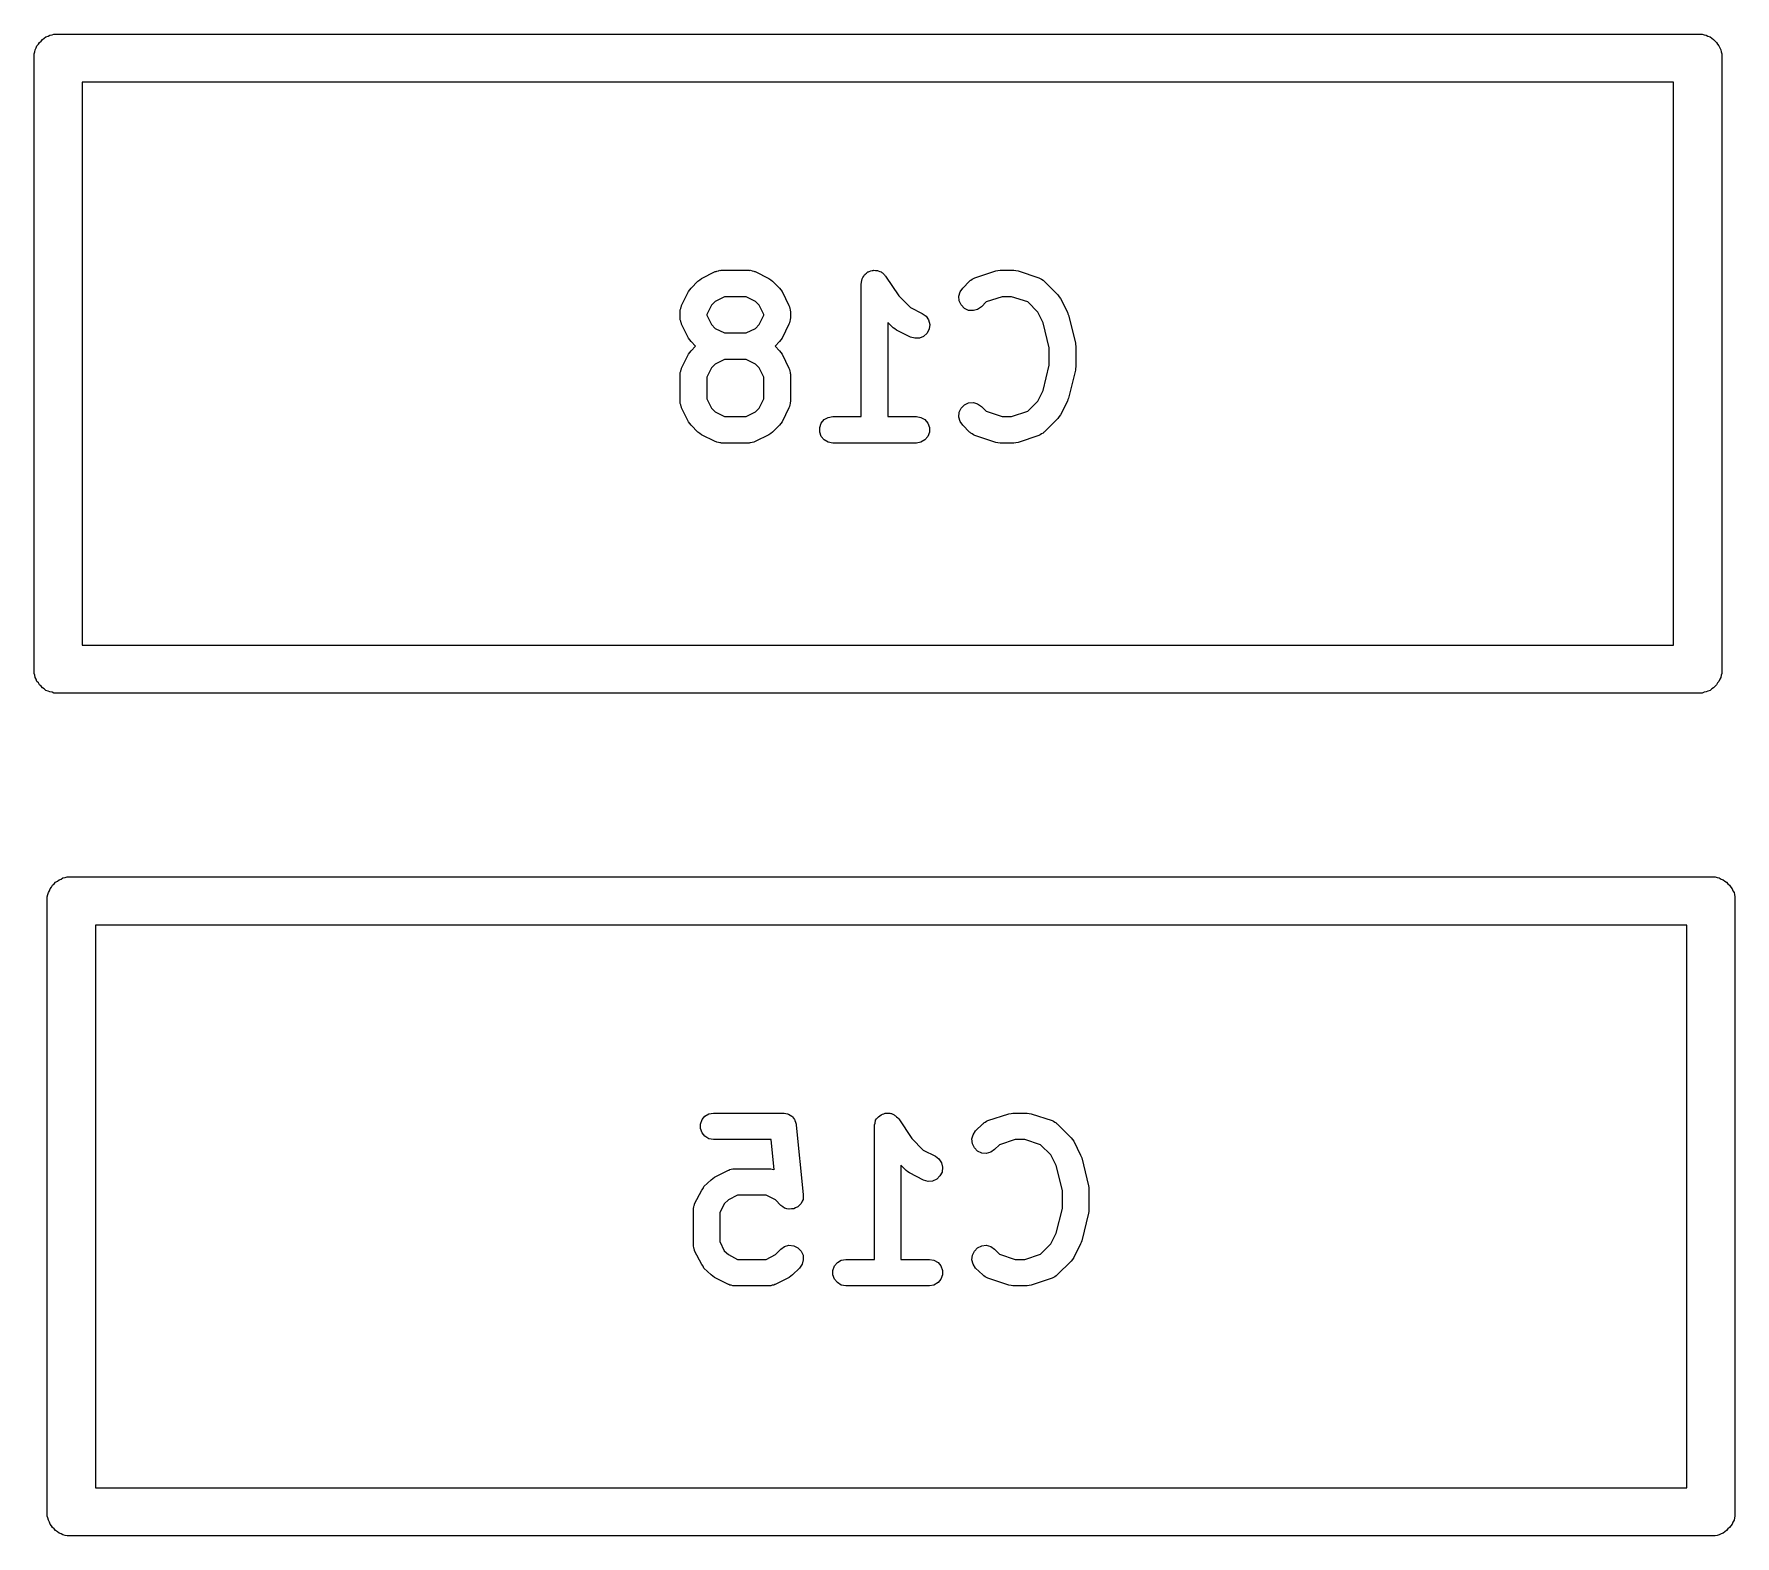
# Model space of a CAD drawing. Extents: x 86 to 122.3, y -103.9 to -55.1.
# Drawn here: x 110.37 to 115.66, y -103.89 to -99.22 of the extents above; entities that cross this region are included whole.
import ezdxf

# ---------------------------------------------------------------- set-up
doc = ezdxf.new("R2010")
doc.units = 0
doc.header["$MEASUREMENT"] = 0
doc.layers.add('BLACK', color=7, linetype='CONTINUOUS')

msp = doc.modelspace()

# ---------------------------------------------------------------- linework, layer by layer
at = {"layer": 'BLACK', "linetype": 'CONTINUOUS'}
for p, q in [((110.376, -99.2618), (110.378, -99.2556)), ((110.378, -99.2556), (110.383, -99.2505)), ((110.383, -99.2505), (110.386, -99.2447)), ((110.386, -99.2447), (110.391, -99.2404)), ((110.391, -99.2404), (110.395, -99.2353)), ((110.395, -99.2353), (110.401, -99.232)), ((110.401, -99.232), (110.406, -99.2277)), ((110.406, -99.2277), (110.413, -99.2254)), ((110.413, -99.2254), (110.418, -99.2221)), ((110.418, -99.2221), (110.425, -99.2209)), ((110.425, -99.2209), (110.431, -99.2186)), ((110.431, -99.2186), (110.438, -99.2186)), ((110.438, -99.2186), (110.438, -99.2186)), ((110.438, -99.2186), (115.551, -99.2186)), ((115.551, -99.2186), (115.558, -99.2186)), ((115.551, -99.2186), (115.551, -99.2186)), ((115.558, -99.2186), (115.564, -99.2209)), ((115.564, -99.2209), (115.57, -99.2221)), ((115.57, -99.2221), (115.576, -99.2254)), ((115.576, -99.2254), (115.583, -99.2277)), ((115.583, -99.2277), (115.588, -99.232)), ((115.588, -99.232), (115.593, -99.2353)), ((115.593, -99.2353), (115.598, -99.2404)), ((115.598, -99.2404), (115.603, -99.2447)), ((115.603, -99.2447), (115.606, -99.2505)), ((115.606, -99.2505), (115.61, -99.2556)), ((115.61, -99.2556), (115.613, -99.2618)), ((110.369, -99.2804), (110.372, -99.2741)), ((110.369, -99.2871), (110.369, -99.2804)), ((110.369, -101.2), (110.369, -99.2871)), ((110.372, -99.2741), (110.373, -99.2676)), ((110.373, -99.2676), (110.376, -99.2618)), ((115.613, -99.2618), (115.616, -99.2676)), ((115.616, -99.2676), (115.617, -99.2742)), ((115.617, -99.2742), (115.619, -99.2804)), ((115.619, -99.2804), (115.619, -99.2871)), ((115.619, -99.2871), (115.619, -99.2871)), ((115.619, -99.2871), (115.619, -101.2)), ((110.519, -99.3686), (110.519, -101.119)), ((115.469, -99.3686), (110.519, -99.3686)), ((115.469, -101.119), (115.469, -99.3686)), ((112.413, -100.009), (112.434, -99.987)), ((112.434, -99.987), (112.44, -99.9832)), ((112.44, -99.9832), (112.445, -99.9792)), ((112.445, -99.9792), (112.488, -99.9576)), ((112.488, -99.9576), (112.491, -99.9569)), ((112.491, -99.9569), (112.493, -99.9557)), ((112.493, -99.9557), (112.498, -99.9549)), ((112.498, -99.9549), (112.502, -99.9535)), ((112.502, -99.9535), (112.505, -99.9536)), ((112.505, -99.9536), (112.507, -99.9532)), ((112.507, -99.9532), (112.594, -99.9532)), ((112.594, -99.9532), (112.596, -99.9536)), ((112.596, -99.9536), (112.598, -99.9535)), ((112.598, -99.9535), (112.603, -99.9549)), ((112.603, -99.9549), (112.608, -99.9557)), ((112.608, -99.9557), (112.61, -99.9569)), ((112.61, -99.9569), (112.612, -99.9576)), ((112.612, -99.9576), (112.655, -99.9792)), ((112.655, -99.9792), (112.661, -99.9832)), ((112.661, -99.9832), (112.666, -99.987)), ((112.666, -99.987), (112.688, -100.009)), ((112.942, -99.9945), (112.943, -99.9922)), ((112.942, -100.408), (112.942, -99.9945)), ((112.943, -99.9899), (112.944, -99.9852)), ((112.943, -99.9922), (112.943, -99.9899)), ((112.944, -99.9852), (112.945, -99.9804)), ((112.945, -99.9804), (112.946, -99.9784)), ((112.946, -99.9784), (112.947, -99.9762)), ((112.947, -99.9762), (112.95, -99.9722)), ((112.95, -99.9722), (112.952, -99.968)), ((112.952, -99.968), (112.954, -99.9665)), ((112.954, -99.9665), (112.955, -99.9646)), ((112.955, -99.9646), (112.959, -99.9619)), ((112.959, -99.9619), (112.963, -99.9587)), ((112.963, -99.9587), (112.965, -99.958)), ((112.965, -99.958), (112.967, -99.9567)), ((112.967, -99.9567), (112.972, -99.9555)), ((112.972, -99.9555), (112.976, -99.9538)), ((112.976, -99.9538), (112.979, -99.9538)), ((112.979, -99.9538), (112.981, -99.9533)), ((112.981, -99.9533), (112.986, -99.9538)), ((112.986, -99.9538), (112.991, -99.9538)), ((112.991, -99.9538), (112.993, -99.9546)), ((112.993, -99.9546), (112.995, -99.9549)), ((112.995, -99.9549), (113, -99.9571)), ((113, -99.9571), (113.004, -99.9587)), ((113.004, -99.9587), (113.006, -99.9602)), ((113.006, -99.9602), (113.008, -99.9612)), ((113.008, -99.9612), (113.011, -99.9648)), ((113.011, -99.9648), (113.015, -99.968)), ((113.015, -99.968), (113.016, -99.9699)), ((113.016, -99.9699), (113.018, -99.9716)), ((113.018, -99.9716), (113.059, -100.033)), ((113.258, -100.009), (113.279, -99.987)), ((113.279, -99.987), (113.281, -99.9856)), ((113.281, -99.9856), (113.283, -99.9838)), ((113.283, -99.9838), (113.287, -99.9815)), ((113.287, -99.9815), (113.291, -99.9788)), ((113.291, -99.9788), (113.293, -99.9781)), ((113.293, -99.9781), (113.296, -99.977)), ((113.296, -99.977), (113.361, -99.9553)), ((113.361, -99.9553), (113.367, -99.9544)), ((113.367, -99.9544), (113.374, -99.9532)), ((113.374, -99.9532), (113.417, -99.9532)), ((113.417, -99.9532), (113.423, -99.9544)), ((113.423, -99.9544), (113.43, -99.9553)), ((113.43, -99.9553), (113.495, -99.977)), ((113.495, -99.977), (113.497, -99.9781)), ((113.497, -99.9781), (113.499, -99.9788)), ((113.499, -99.9788), (113.503, -99.9815)), ((113.503, -99.9815), (113.508, -99.9838)), ((113.508, -99.9838), (113.509, -99.9856)), ((113.509, -99.9856), (113.511, -99.987)), ((113.511, -99.987), (113.554, -100.03)), ((112.383, -100.063), (112.405, -100.019)), ((112.405, -100.019), (112.409, -100.014)), ((112.409, -100.014), (112.413, -100.009)), ((112.488, -100.05), (112.476, -100.062)), ((112.517, -100.036), (112.488, -100.05)), ((112.584, -100.036), (112.517, -100.036)), ((112.613, -100.05), (112.584, -100.036)), ((112.625, -100.062), (112.613, -100.05)), ((112.688, -100.009), (112.692, -100.014)), ((112.692, -100.014), (112.696, -100.019)), ((112.696, -100.019), (112.717, -100.063)), ((113.059, -100.033), (113.095, -100.069)), ((113.246, -100.034), (113.25, -100.02)), ((113.247, -100.048), (113.246, -100.034)), ((113.253, -100.061), (113.247, -100.048)), ((113.25, -100.02), (113.258, -100.009)), ((113.331, -100.052), (113.316, -100.067)), ((113.38, -100.036), (113.331, -100.052)), ((113.41, -100.036), (113.38, -100.036)), ((113.46, -100.052), (113.41, -100.036)), ((113.491, -100.084), (113.46, -100.052)), ((113.554, -100.03), (113.558, -100.036)), ((113.558, -100.036), (113.562, -100.041)), ((113.562, -100.041), (113.584, -100.084)), ((112.379, -100.076), (112.381, -100.072)), ((112.379, -100.079), (112.379, -100.076)), ((112.379, -100.081), (112.379, -100.079)), ((112.379, -100.103), (112.379, -100.081)), ((112.379, -100.105), (112.379, -100.103)), ((112.379, -100.108), (112.379, -100.105)), ((112.381, -100.072), (112.382, -100.067)), ((112.382, -100.067), (112.383, -100.065)), ((112.383, -100.065), (112.383, -100.063)), ((112.476, -100.062), (112.462, -100.091)), ((112.462, -100.091), (112.462, -100.093)), ((112.462, -100.093), (112.476, -100.122)), ((112.639, -100.091), (112.625, -100.062)), ((112.625, -100.122), (112.639, -100.093)), ((112.639, -100.093), (112.639, -100.091)), ((112.717, -100.063), (112.718, -100.065)), ((112.718, -100.065), (112.719, -100.067)), ((112.719, -100.067), (112.72, -100.072)), ((112.72, -100.072), (112.721, -100.076)), ((112.721, -100.076), (112.721, -100.079)), ((112.721, -100.079), (112.722, -100.081)), ((112.722, -100.103), (112.721, -100.105)), ((112.721, -100.105), (112.721, -100.108)), ((112.722, -100.081), (112.722, -100.103)), ((113.095, -100.069), (113.132, -100.088)), ((113.132, -100.088), (113.144, -100.096)), ((113.144, -100.096), (113.151, -100.108)), ((113.263, -100.072), (113.253, -100.061)), ((113.276, -100.078), (113.263, -100.072)), ((113.291, -100.079), (113.276, -100.078)), ((113.304, -100.075), (113.291, -100.079)), ((113.316, -100.067), (113.304, -100.075)), ((113.508, -100.117), (113.491, -100.084)), ((113.584, -100.084), (113.585, -100.089)), ((113.585, -100.089), (113.587, -100.093)), ((113.587, -100.093), (113.609, -100.179)), ((112.381, -100.112), (112.379, -100.108)), ((112.382, -100.117), (112.381, -100.112)), ((112.383, -100.119), (112.382, -100.117)), ((112.383, -100.121), (112.383, -100.119)), ((112.405, -100.165), (112.383, -100.121)), ((112.476, -100.122), (112.488, -100.134)), ((112.488, -100.134), (112.517, -100.148)), ((112.517, -100.148), (112.584, -100.148)), ((112.584, -100.148), (112.613, -100.134)), ((112.613, -100.134), (112.625, -100.122)), ((112.717, -100.121), (112.696, -100.165)), ((112.718, -100.119), (112.717, -100.121)), ((112.719, -100.117), (112.718, -100.119)), ((112.72, -100.112), (112.719, -100.117)), ((112.721, -100.108), (112.72, -100.112)), ((113.041, -100.132), (113.025, -100.116)), ((113.025, -100.116), (113.025, -100.408)), ((113.047, -100.136), (113.041, -100.132)), ((113.052, -100.14), (113.047, -100.136)), ((113.095, -100.161), (113.052, -100.14)), ((113.147, -100.149), (113.136, -100.159)), ((113.153, -100.136), (113.147, -100.149)), ((113.151, -100.108), (113.155, -100.122)), ((113.155, -100.122), (113.153, -100.136)), ((113.527, -100.195), (113.508, -100.117)), ((112.409, -100.17), (112.405, -100.165)), ((112.405, -100.214), (112.409, -100.209)), ((112.413, -100.175), (112.409, -100.17)), ((112.409, -100.209), (112.413, -100.204)), ((112.427, -100.189), (112.413, -100.175)), ((112.413, -100.204), (112.427, -100.189)), ((112.688, -100.175), (112.674, -100.189)), ((112.674, -100.189), (112.688, -100.204)), ((112.692, -100.17), (112.688, -100.175)), ((112.688, -100.204), (112.692, -100.209)), ((112.696, -100.165), (112.692, -100.17)), ((112.692, -100.209), (112.696, -100.214)), ((113.109, -100.165), (113.095, -100.161)), ((113.123, -100.165), (113.109, -100.165)), ((113.136, -100.159), (113.123, -100.165)), ((113.527, -100.249), (113.527, -100.195)), ((113.609, -100.179), (113.609, -100.184)), ((113.609, -100.184), (113.61, -100.189)), ((113.61, -100.189), (113.61, -100.254)), ((112.381, -100.267), (112.382, -100.262)), ((112.382, -100.262), (112.383, -100.26)), ((112.383, -100.258), (112.405, -100.214)), ((112.383, -100.26), (112.383, -100.258)), ((112.476, -100.257), (112.462, -100.286)), ((112.488, -100.245), (112.476, -100.257)), ((112.517, -100.231), (112.488, -100.245)), ((112.584, -100.231), (112.517, -100.231)), ((112.613, -100.245), (112.584, -100.231)), ((112.625, -100.257), (112.613, -100.245)), ((112.639, -100.286), (112.625, -100.257)), ((112.696, -100.214), (112.717, -100.258)), ((112.717, -100.258), (112.718, -100.26)), ((112.718, -100.26), (112.719, -100.262)), ((112.719, -100.262), (112.72, -100.267)), ((113.508, -100.327), (113.527, -100.249)), ((113.609, -100.264), (113.587, -100.351)), ((113.61, -100.254), (113.609, -100.259)), ((113.609, -100.259), (113.609, -100.264)), ((112.379, -100.271), (112.381, -100.267)), ((112.379, -100.274), (112.379, -100.271)), ((112.379, -100.276), (112.379, -100.274)), ((112.379, -100.363), (112.379, -100.276)), ((112.462, -100.286), (112.462, -100.353)), ((112.639, -100.353), (112.639, -100.286)), ((112.72, -100.267), (112.721, -100.271)), ((112.721, -100.271), (112.721, -100.274)), ((112.721, -100.274), (112.722, -100.276)), ((112.722, -100.276), (112.722, -100.363)), ((112.379, -100.365), (112.379, -100.363)), ((112.379, -100.368), (112.379, -100.365)), ((112.381, -100.372), (112.379, -100.368)), ((112.462, -100.353), (112.476, -100.382)), ((112.625, -100.382), (112.639, -100.353)), ((112.721, -100.368), (112.72, -100.372)), ((112.722, -100.363), (112.721, -100.365)), ((112.721, -100.365), (112.721, -100.368)), ((113.263, -100.372), (113.276, -100.366)), ((113.276, -100.366), (113.291, -100.365)), ((113.291, -100.365), (113.304, -100.369)), ((113.304, -100.369), (113.316, -100.377)), ((113.46, -100.392), (113.491, -100.36)), ((113.491, -100.36), (113.508, -100.327)), ((113.584, -100.36), (113.562, -100.403)), ((113.585, -100.355), (113.584, -100.36)), ((113.587, -100.351), (113.585, -100.355)), ((112.382, -100.377), (112.381, -100.372)), ((112.383, -100.379), (112.382, -100.377)), ((112.383, -100.381), (112.383, -100.379)), ((112.405, -100.425), (112.383, -100.381)), ((112.476, -100.382), (112.488, -100.394)), ((112.488, -100.394), (112.517, -100.408)), ((112.517, -100.408), (112.584, -100.408)), ((112.584, -100.408), (112.613, -100.394)), ((112.613, -100.394), (112.625, -100.382)), ((112.717, -100.381), (112.696, -100.425)), ((112.718, -100.379), (112.717, -100.381)), ((112.719, -100.377), (112.718, -100.379)), ((112.72, -100.372), (112.719, -100.377)), ((112.818, -100.429), (112.827, -100.418)), ((112.827, -100.418), (112.839, -100.411)), ((112.839, -100.411), (112.854, -100.408)), ((112.854, -100.408), (112.942, -100.408)), ((113.025, -100.408), (113.114, -100.408)), ((113.114, -100.408), (113.128, -100.411)), ((113.128, -100.411), (113.14, -100.418)), ((113.14, -100.418), (113.149, -100.429)), ((113.246, -100.41), (113.247, -100.395)), ((113.25, -100.424), (113.246, -100.41)), ((113.247, -100.395), (113.253, -100.382)), ((113.253, -100.382), (113.263, -100.372)), ((113.316, -100.377), (113.331, -100.392)), ((113.331, -100.392), (113.38, -100.408)), ((113.38, -100.408), (113.41, -100.408)), ((113.41, -100.408), (113.46, -100.392)), ((113.554, -100.414), (113.511, -100.457)), ((113.558, -100.408), (113.554, -100.414)), ((113.562, -100.403), (113.558, -100.408)), ((112.409, -100.43), (112.405, -100.425)), ((112.413, -100.435), (112.409, -100.43)), ((112.434, -100.457), (112.413, -100.435)), ((112.44, -100.461), (112.434, -100.457)), ((112.445, -100.465), (112.44, -100.461)), ((112.488, -100.486), (112.445, -100.465)), ((112.655, -100.465), (112.612, -100.486)), ((112.661, -100.461), (112.655, -100.465)), ((112.666, -100.457), (112.661, -100.461)), ((112.688, -100.435), (112.666, -100.457)), ((112.692, -100.43), (112.688, -100.435)), ((112.696, -100.425), (112.692, -100.43)), ((112.813, -100.442), (112.818, -100.429)), ((112.813, -100.457), (112.813, -100.442)), ((112.818, -100.47), (112.813, -100.457)), ((112.827, -100.481), (112.818, -100.47)), ((113.149, -100.47), (113.14, -100.481)), ((113.149, -100.429), (113.154, -100.442)), ((113.154, -100.457), (113.149, -100.47)), ((113.154, -100.442), (113.154, -100.457)), ((113.258, -100.435), (113.25, -100.424)), ((113.279, -100.457), (113.258, -100.435)), ((113.281, -100.458), (113.279, -100.457)), ((113.283, -100.46), (113.281, -100.458)), ((113.287, -100.462), (113.283, -100.46)), ((113.291, -100.465), (113.287, -100.462)), ((113.293, -100.466), (113.291, -100.465)), ((113.296, -100.467), (113.293, -100.466)), ((113.361, -100.489), (113.296, -100.467)), ((113.495, -100.467), (113.43, -100.489)), ((113.497, -100.466), (113.495, -100.467)), ((113.499, -100.465), (113.497, -100.466)), ((113.503, -100.462), (113.499, -100.465)), ((113.508, -100.46), (113.503, -100.462)), ((113.509, -100.458), (113.508, -100.46)), ((113.511, -100.457), (113.509, -100.458)), ((112.491, -100.487), (112.488, -100.486)), ((112.493, -100.488), (112.491, -100.487)), ((112.498, -100.489), (112.493, -100.488)), ((112.502, -100.49), (112.498, -100.489)), ((112.505, -100.49), (112.502, -100.49)), ((112.507, -100.491), (112.505, -100.49)), ((112.594, -100.491), (112.507, -100.491)), ((112.596, -100.49), (112.594, -100.491)), ((112.598, -100.49), (112.596, -100.49)), ((112.603, -100.489), (112.598, -100.49)), ((112.608, -100.488), (112.603, -100.489)), ((112.61, -100.487), (112.608, -100.488)), ((112.612, -100.486), (112.61, -100.487)), ((112.839, -100.488), (112.827, -100.481)), ((112.854, -100.491), (112.839, -100.488)), ((113.114, -100.491), (112.854, -100.491)), ((113.128, -100.488), (113.114, -100.491)), ((113.14, -100.481), (113.128, -100.488)), ((113.367, -100.49), (113.361, -100.489)), ((113.374, -100.491), (113.367, -100.49)), ((113.417, -100.491), (113.374, -100.491)), ((113.423, -100.49), (113.417, -100.491)), ((113.43, -100.489), (113.423, -100.49)), ((110.519, -101.119), (115.469, -101.119)), ((110.369, -101.207), (110.369, -101.2)), ((110.369, -101.2), (110.369, -101.2)), ((110.372, -101.213), (110.369, -101.207)), ((110.373, -101.22), (110.372, -101.213)), ((115.617, -101.213), (115.616, -101.22)), ((115.619, -101.207), (115.617, -101.213)), ((115.619, -101.2), (115.619, -101.2)), ((115.619, -101.2), (115.619, -101.207)), ((110.376, -101.225), (110.373, -101.22)), ((110.378, -101.232), (110.376, -101.225)), ((110.383, -101.237), (110.378, -101.232)), ((110.386, -101.243), (110.383, -101.237)), ((110.391, -101.247), (110.386, -101.243)), ((110.395, -101.252), (110.391, -101.247)), ((110.401, -101.255), (110.395, -101.252)), ((110.406, -101.26), (110.401, -101.255)), ((110.413, -101.262), (110.406, -101.26)), ((110.418, -101.265), (110.413, -101.262)), ((110.425, -101.266), (110.418, -101.265)), ((110.431, -101.269), (110.425, -101.266)), ((110.438, -101.269), (110.431, -101.269)), ((115.551, -101.269), (110.438, -101.269)), ((110.438, -101.269), (110.438, -101.269)), ((115.558, -101.269), (115.551, -101.269)), ((115.551, -101.269), (115.551, -101.269)), ((115.564, -101.266), (115.558, -101.269)), ((115.57, -101.265), (115.564, -101.266)), ((115.576, -101.262), (115.57, -101.265)), ((115.583, -101.26), (115.576, -101.262)), ((115.588, -101.255), (115.583, -101.26)), ((115.593, -101.252), (115.588, -101.255)), ((115.598, -101.247), (115.593, -101.252)), ((115.603, -101.243), (115.598, -101.247)), ((115.606, -101.237), (115.603, -101.243)), ((115.61, -101.232), (115.606, -101.237)), ((115.613, -101.225), (115.61, -101.232)), ((115.616, -101.22), (115.613, -101.225)), ((110.442, -101.853), (110.447, -101.849)), ((110.447, -101.849), (110.453, -101.847)), ((110.453, -101.847), (110.459, -101.843)), ((110.459, -101.843), (110.466, -101.842)), ((110.466, -101.842), (110.472, -101.84)), ((110.472, -101.84), (110.479, -101.84)), ((110.479, -101.84), (110.479, -101.84)), ((110.479, -101.84), (115.592, -101.84)), ((115.592, -101.84), (115.598, -101.84)), ((115.592, -101.84), (115.592, -101.84)), ((115.598, -101.84), (115.605, -101.842)), ((115.605, -101.842), (115.611, -101.843)), ((115.611, -101.843), (115.617, -101.847)), ((115.617, -101.847), (115.623, -101.849)), ((115.623, -101.849), (115.628, -101.853)), ((110.41, -101.902), (110.412, -101.895)), ((110.41, -101.908), (110.41, -101.902)), ((110.412, -101.895), (110.414, -101.889)), ((110.414, -101.889), (110.417, -101.883)), ((110.417, -101.883), (110.419, -101.877)), ((110.419, -101.877), (110.423, -101.872)), ((110.423, -101.872), (110.427, -101.866)), ((110.427, -101.866), (110.432, -101.862)), ((110.432, -101.862), (110.436, -101.857)), ((110.436, -101.857), (110.442, -101.853)), ((115.628, -101.853), (115.634, -101.857)), ((115.634, -101.857), (115.638, -101.862)), ((115.638, -101.862), (115.643, -101.866)), ((115.643, -101.866), (115.647, -101.872)), ((115.647, -101.872), (115.651, -101.877)), ((115.651, -101.877), (115.653, -101.883)), ((115.653, -101.883), (115.657, -101.889)), ((115.657, -101.889), (115.658, -101.895)), ((115.658, -101.895), (115.66, -101.902)), ((115.66, -101.902), (115.66, -101.908)), ((110.41, -103.821), (110.41, -101.908)), ((115.66, -101.908), (115.66, -101.908)), ((115.66, -101.908), (115.66, -103.821)), ((110.56, -101.99), (110.56, -103.74)), ((115.51, -101.99), (110.56, -101.99)), ((115.51, -103.74), (115.51, -101.99)), ((112.447, -102.595), (112.456, -102.584)), ((112.456, -102.584), (112.468, -102.577)), ((112.468, -102.577), (112.483, -102.575)), ((112.483, -102.575), (112.699, -102.575)), ((112.699, -102.575), (112.701, -102.575)), ((112.701, -102.575), (112.702, -102.575)), ((112.702, -102.575), (112.708, -102.576)), ((112.708, -102.576), (112.713, -102.577)), ((112.713, -102.577), (112.715, -102.578)), ((112.715, -102.578), (112.716, -102.578)), ((112.716, -102.578), (112.721, -102.581)), ((112.721, -102.581), (112.726, -102.584)), ((112.726, -102.584), (112.727, -102.585)), ((112.727, -102.585), (112.728, -102.586)), ((112.728, -102.586), (112.731, -102.591)), ((112.731, -102.591), (112.735, -102.595)), ((112.99, -102.593), (112.993, -102.589)), ((112.993, -102.589), (112.994, -102.588)), ((112.994, -102.588), (112.996, -102.586)), ((112.996, -102.586), (113, -102.583)), ((113, -102.583), (113.004, -102.58)), ((113.004, -102.58), (113.006, -102.579)), ((113.006, -102.579), (113.008, -102.578)), ((113.008, -102.578), (113.012, -102.577)), ((113.012, -102.577), (113.017, -102.575)), ((113.017, -102.575), (113.019, -102.575)), ((113.019, -102.575), (113.022, -102.575)), ((113.022, -102.575), (113.026, -102.575)), ((113.026, -102.575), (113.031, -102.575)), ((113.031, -102.575), (113.034, -102.576)), ((113.034, -102.576), (113.036, -102.576)), ((113.036, -102.576), (113.04, -102.578)), ((113.04, -102.578), (113.045, -102.58)), ((113.045, -102.58), (113.047, -102.582)), ((113.047, -102.582), (113.049, -102.583)), ((113.049, -102.583), (113.052, -102.586)), ((113.052, -102.586), (113.056, -102.589)), ((113.056, -102.589), (113.057, -102.591)), ((113.057, -102.591), (113.059, -102.593)), ((113.336, -102.598), (113.401, -102.577)), ((113.401, -102.577), (113.408, -102.576)), ((113.408, -102.576), (113.414, -102.575)), ((113.414, -102.575), (113.458, -102.575)), ((113.458, -102.575), (113.464, -102.576)), ((113.464, -102.576), (113.471, -102.577)), ((113.471, -102.577), (113.536, -102.598)), ((112.442, -102.609), (112.447, -102.595)), ((112.442, -102.623), (112.442, -102.609)), ((112.447, -102.636), (112.442, -102.623)), ((112.456, -102.647), (112.447, -102.636)), ((112.735, -102.595), (112.736, -102.597)), ((112.736, -102.597), (112.736, -102.598)), ((112.736, -102.598), (112.738, -102.603)), ((112.738, -102.603), (112.74, -102.609)), ((112.74, -102.609), (112.74, -102.61)), ((112.74, -102.61), (112.74, -102.612)), ((112.74, -102.612), (112.762, -102.828)), ((112.983, -102.611), (112.985, -102.606)), ((112.983, -102.614), (112.983, -102.611)), ((112.983, -102.616), (112.983, -102.614)), ((112.983, -103.03), (112.983, -102.616)), ((112.985, -102.602), (112.987, -102.6)), ((112.985, -102.606), (112.985, -102.602)), ((112.987, -102.597), (112.99, -102.593)), ((112.987, -102.6), (112.987, -102.597)), ((113.059, -102.593), (113.1, -102.654)), ((113.286, -102.655), (113.29, -102.642)), ((113.29, -102.642), (113.298, -102.63)), ((113.298, -102.63), (113.32, -102.608)), ((113.32, -102.608), (113.322, -102.607)), ((113.322, -102.607), (113.324, -102.605)), ((113.324, -102.605), (113.328, -102.603)), ((113.328, -102.603), (113.332, -102.6)), ((113.332, -102.6), (113.334, -102.599)), ((113.334, -102.599), (113.336, -102.598)), ((113.536, -102.598), (113.538, -102.599)), ((113.538, -102.599), (113.54, -102.6)), ((113.54, -102.6), (113.544, -102.603)), ((113.544, -102.603), (113.548, -102.605)), ((113.548, -102.605), (113.55, -102.607)), ((113.55, -102.607), (113.552, -102.608)), ((113.552, -102.608), (113.595, -102.652)), ((112.468, -102.655), (112.456, -102.647)), ((112.483, -102.657), (112.468, -102.655)), ((112.662, -102.657), (112.483, -102.657)), ((112.671, -102.751), (112.662, -102.657)), ((113.1, -102.654), (113.135, -102.69)), ((113.135, -102.69), (113.173, -102.709)), ((113.288, -102.67), (113.286, -102.655)), ((113.294, -102.683), (113.288, -102.67)), ((113.304, -102.693), (113.294, -102.683)), ((113.317, -102.699), (113.304, -102.693)), ((113.345, -102.696), (113.331, -102.7)), ((113.357, -102.688), (113.345, -102.696)), ((113.372, -102.673), (113.357, -102.688)), ((113.421, -102.657), (113.372, -102.673)), ((113.451, -102.657), (113.421, -102.657)), ((113.5, -102.673), (113.451, -102.657)), ((113.532, -102.705), (113.5, -102.673)), ((113.595, -102.652), (113.599, -102.657)), ((113.599, -102.657), (113.603, -102.662)), ((113.603, -102.662), (113.624, -102.706)), ((112.531, -102.752), (112.533, -102.75)), ((112.533, -102.75), (112.538, -102.749)), ((112.538, -102.749), (112.543, -102.748)), ((112.543, -102.748), (112.545, -102.748)), ((112.545, -102.748), (112.548, -102.748)), ((112.548, -102.748), (112.656, -102.748)), ((112.656, -102.748), (112.658, -102.748)), ((112.658, -102.748), (112.661, -102.748)), ((112.661, -102.748), (112.665, -102.749)), ((112.665, -102.749), (112.67, -102.75)), ((112.67, -102.75), (112.671, -102.751)), ((113.082, -102.753), (113.065, -102.737)), ((113.065, -102.737), (113.065, -103.03)), ((113.173, -102.709), (113.184, -102.717)), ((113.184, -102.717), (113.192, -102.729)), ((113.192, -102.729), (113.195, -102.743)), ((113.195, -102.743), (113.194, -102.758)), ((113.331, -102.7), (113.317, -102.699)), ((113.549, -102.738), (113.532, -102.705)), ((113.568, -102.816), (113.549, -102.738)), ((113.624, -102.706), (113.626, -102.71)), ((113.626, -102.71), (113.628, -102.714)), ((113.628, -102.714), (113.649, -102.801)), ((112.45, -102.809), (112.453, -102.803)), ((112.453, -102.803), (112.475, -102.782)), ((112.475, -102.782), (112.48, -102.778)), ((112.48, -102.778), (112.486, -102.774)), ((112.486, -102.774), (112.529, -102.752)), ((112.529, -102.752), (112.531, -102.752)), ((113.087, -102.757), (113.082, -102.753)), ((113.092, -102.761), (113.087, -102.757)), ((113.136, -102.783), (113.092, -102.761)), ((113.15, -102.787), (113.136, -102.783)), ((113.164, -102.786), (113.15, -102.787)), ((113.177, -102.78), (113.164, -102.786)), ((113.187, -102.77), (113.177, -102.78)), ((113.194, -102.758), (113.187, -102.77)), ((113.649, -102.801), (113.65, -102.806)), ((112.423, -102.86), (112.424, -102.857)), ((112.424, -102.857), (112.446, -102.814)), ((112.446, -102.814), (112.45, -102.809)), ((112.516, -102.857), (112.502, -102.885)), ((112.529, -102.845), (112.516, -102.857)), ((112.557, -102.83), (112.529, -102.845)), ((112.646, -102.83), (112.557, -102.83)), ((112.675, -102.845), (112.646, -102.83)), ((112.692, -102.862), (112.675, -102.845)), ((112.755, -102.856), (112.75, -102.861)), ((112.758, -102.849), (112.755, -102.856)), ((112.755, -102.856), (112.755, -102.856)), ((112.755, -102.856), (112.755, -102.856)), ((112.761, -102.843), (112.758, -102.849)), ((112.762, -102.829), (112.761, -102.836)), ((112.761, -102.836), (112.761, -102.843)), ((112.761, -102.843), (112.761, -102.843)), ((112.761, -102.843), (112.761, -102.843)), ((112.762, -102.828), (112.762, -102.829)), ((112.762, -102.829), (112.762, -102.829)), ((113.568, -102.871), (113.568, -102.816)), ((113.65, -102.806), (113.65, -102.811)), ((113.65, -102.811), (113.65, -102.876)), ((112.42, -102.871), (112.421, -102.866)), ((112.42, -102.873), (112.42, -102.871)), ((112.42, -102.876), (112.42, -102.873)), ((112.42, -102.984), (112.42, -102.876)), ((112.421, -102.866), (112.422, -102.862)), ((112.422, -102.862), (112.423, -102.86)), ((112.502, -102.885), (112.502, -102.974)), ((112.698, -102.866), (112.692, -102.862)), ((112.692, -102.862), (112.692, -102.862)), ((112.692, -102.862), (112.692, -102.862)), ((112.703, -102.87), (112.698, -102.866)), ((112.704, -102.87), (112.703, -102.87)), ((112.711, -102.872), (112.704, -102.87)), ((112.704, -102.87), (112.704, -102.87)), ((112.717, -102.874), (112.711, -102.872)), ((112.718, -102.873), (112.717, -102.874)), ((112.725, -102.873), (112.718, -102.874)), ((112.718, -102.874), (112.718, -102.873)), ((112.732, -102.872), (112.725, -102.873)), ((112.738, -102.869), (112.732, -102.872)), ((112.732, -102.872), (112.732, -102.872)), ((112.732, -102.872), (112.732, -102.872)), ((112.745, -102.866), (112.738, -102.869)), ((112.75, -102.861), (112.745, -102.866)), ((112.745, -102.866), (112.745, -102.866)), ((112.745, -102.866), (112.745, -102.866)), ((113.549, -102.948), (113.568, -102.871)), ((113.649, -102.886), (113.628, -102.972)), ((113.65, -102.881), (113.649, -102.886)), ((113.65, -102.876), (113.65, -102.881)), ((113.532, -102.981), (113.549, -102.948)), ((112.42, -102.986), (112.42, -102.984)), ((112.42, -102.989), (112.42, -102.986)), ((112.421, -102.993), (112.42, -102.989)), ((112.422, -102.998), (112.421, -102.993)), ((112.423, -103), (112.422, -102.998)), ((112.424, -103.003), (112.423, -103)), ((112.446, -103.046), (112.424, -103.003)), ((112.502, -102.974), (112.516, -103.003)), ((112.516, -103.003), (112.529, -103.015)), ((112.529, -103.015), (112.557, -103.03)), ((112.646, -103.03), (112.675, -103.015)), ((112.675, -103.015), (112.692, -102.998)), ((112.692, -102.998), (112.703, -102.99)), ((112.703, -102.99), (112.717, -102.986)), ((112.717, -102.986), (112.732, -102.988)), ((112.732, -102.988), (112.745, -102.994)), ((112.745, -102.994), (112.755, -103.004)), ((112.755, -103.004), (112.761, -103.017)), ((113.288, -103.017), (113.294, -103.004)), ((113.294, -103.004), (113.304, -102.994)), ((113.304, -102.994), (113.317, -102.988)), ((113.317, -102.988), (113.331, -102.986)), ((113.331, -102.986), (113.345, -102.99)), ((113.345, -102.99), (113.357, -102.998)), ((113.357, -102.998), (113.372, -103.013)), ((113.372, -103.013), (113.421, -103.03)), ((113.451, -103.03), (113.5, -103.013)), ((113.5, -103.013), (113.532, -102.981)), ((113.624, -102.981), (113.603, -103.024)), ((113.626, -102.977), (113.624, -102.981)), ((113.628, -102.972), (113.626, -102.977)), ((112.45, -103.051), (112.446, -103.046)), ((112.453, -103.057), (112.45, -103.051)), ((112.475, -103.078), (112.453, -103.057)), ((112.557, -103.03), (112.646, -103.03)), ((112.75, -103.057), (112.728, -103.078)), ((112.758, -103.045), (112.75, -103.057)), ((112.762, -103.031), (112.758, -103.045)), ((112.761, -103.017), (112.762, -103.031)), ((112.854, -103.064), (112.859, -103.05)), ((112.854, -103.078), (112.854, -103.064)), ((112.859, -103.05), (112.868, -103.039)), ((112.868, -103.039), (112.88, -103.032)), ((112.88, -103.032), (112.894, -103.03)), ((112.894, -103.03), (112.983, -103.03)), ((113.065, -103.03), (113.154, -103.03)), ((113.154, -103.03), (113.168, -103.032)), ((113.168, -103.032), (113.181, -103.039)), ((113.181, -103.039), (113.19, -103.05)), ((113.19, -103.05), (113.195, -103.064)), ((113.195, -103.064), (113.195, -103.078)), ((113.286, -103.031), (113.288, -103.017)), ((113.29, -103.045), (113.286, -103.031)), ((113.298, -103.057), (113.29, -103.045)), ((113.32, -103.078), (113.298, -103.057)), ((113.421, -103.03), (113.451, -103.03)), ((113.595, -103.035), (113.552, -103.078)), ((113.599, -103.03), (113.595, -103.035)), ((113.603, -103.024), (113.599, -103.03)), ((112.48, -103.082), (112.475, -103.078)), ((112.486, -103.086), (112.48, -103.082)), ((112.529, -103.108), (112.486, -103.086)), ((112.531, -103.108), (112.529, -103.108)), ((112.533, -103.11), (112.531, -103.108)), ((112.538, -103.11), (112.533, -103.11)), ((112.543, -103.112), (112.538, -103.11)), ((112.545, -103.112), (112.543, -103.112)), ((112.548, -103.112), (112.545, -103.112)), ((112.656, -103.112), (112.548, -103.112)), ((112.658, -103.112), (112.656, -103.112)), ((112.661, -103.112), (112.658, -103.112)), ((112.665, -103.11), (112.661, -103.112)), ((112.67, -103.11), (112.665, -103.11)), ((112.672, -103.108), (112.67, -103.11)), ((112.674, -103.108), (112.672, -103.108)), ((112.718, -103.086), (112.674, -103.108)), ((112.723, -103.082), (112.718, -103.086)), ((112.728, -103.078), (112.723, -103.082)), ((112.859, -103.091), (112.854, -103.078)), ((112.868, -103.102), (112.859, -103.091)), ((112.88, -103.11), (112.868, -103.102)), ((112.894, -103.112), (112.88, -103.11)), ((113.154, -103.112), (112.894, -103.112)), ((113.168, -103.11), (113.154, -103.112)), ((113.181, -103.102), (113.168, -103.11)), ((113.19, -103.091), (113.181, -103.102)), ((113.195, -103.078), (113.19, -103.091)), ((113.322, -103.08), (113.32, -103.078)), ((113.324, -103.081), (113.322, -103.08)), ((113.328, -103.084), (113.324, -103.081)), ((113.332, -103.086), (113.328, -103.084)), ((113.334, -103.087), (113.332, -103.086)), ((113.336, -103.088), (113.334, -103.087)), ((113.401, -103.11), (113.336, -103.088)), ((113.408, -103.111), (113.401, -103.11)), ((113.414, -103.112), (113.408, -103.111)), ((113.458, -103.112), (113.414, -103.112)), ((113.464, -103.111), (113.458, -103.112)), ((113.471, -103.11), (113.464, -103.111)), ((113.536, -103.088), (113.471, -103.11)), ((113.538, -103.087), (113.536, -103.088)), ((113.54, -103.086), (113.538, -103.087)), ((113.544, -103.084), (113.54, -103.086)), ((113.548, -103.081), (113.544, -103.084)), ((113.55, -103.08), (113.548, -103.081)), ((113.552, -103.078), (113.55, -103.08)), ((110.56, -103.74), (115.51, -103.74)), ((110.41, -103.828), (110.41, -103.821)), ((110.41, -103.821), (110.41, -103.821)), ((110.412, -103.834), (110.41, -103.828)), ((110.414, -103.841), (110.412, -103.834)), ((110.417, -103.847), (110.414, -103.841)), ((110.419, -103.853), (110.417, -103.847)), ((110.423, -103.858), (110.419, -103.853)), ((110.427, -103.864), (110.423, -103.858)), ((115.647, -103.858), (115.643, -103.864)), ((115.651, -103.853), (115.647, -103.858)), ((115.653, -103.847), (115.651, -103.853)), ((115.657, -103.841), (115.653, -103.847)), ((115.658, -103.834), (115.657, -103.841)), ((115.66, -103.828), (115.658, -103.834)), ((115.66, -103.821), (115.66, -103.821)), ((115.66, -103.821), (115.66, -103.828)), ((110.432, -103.868), (110.427, -103.864)), ((110.436, -103.873), (110.432, -103.868)), ((110.442, -103.877), (110.436, -103.873)), ((110.447, -103.881), (110.442, -103.877)), ((110.453, -103.883), (110.447, -103.881)), ((110.459, -103.886), (110.453, -103.883)), ((110.466, -103.888), (110.459, -103.886)), ((110.472, -103.89), (110.466, -103.888)), ((110.479, -103.89), (110.472, -103.89)), ((115.592, -103.89), (110.479, -103.89)), ((110.479, -103.89), (110.479, -103.89)), ((115.598, -103.89), (115.592, -103.89)), ((115.592, -103.89), (115.592, -103.89)), ((115.605, -103.888), (115.598, -103.89)), ((115.611, -103.886), (115.605, -103.888)), ((115.617, -103.883), (115.611, -103.886)), ((115.623, -103.881), (115.617, -103.883)), ((115.628, -103.877), (115.623, -103.881)), ((115.634, -103.873), (115.628, -103.877)), ((115.638, -103.868), (115.634, -103.873)), ((115.643, -103.864), (115.638, -103.868))]:
    msp.add_line(p, q, dxfattribs=at)

doc.saveas('drawing.dxf')
